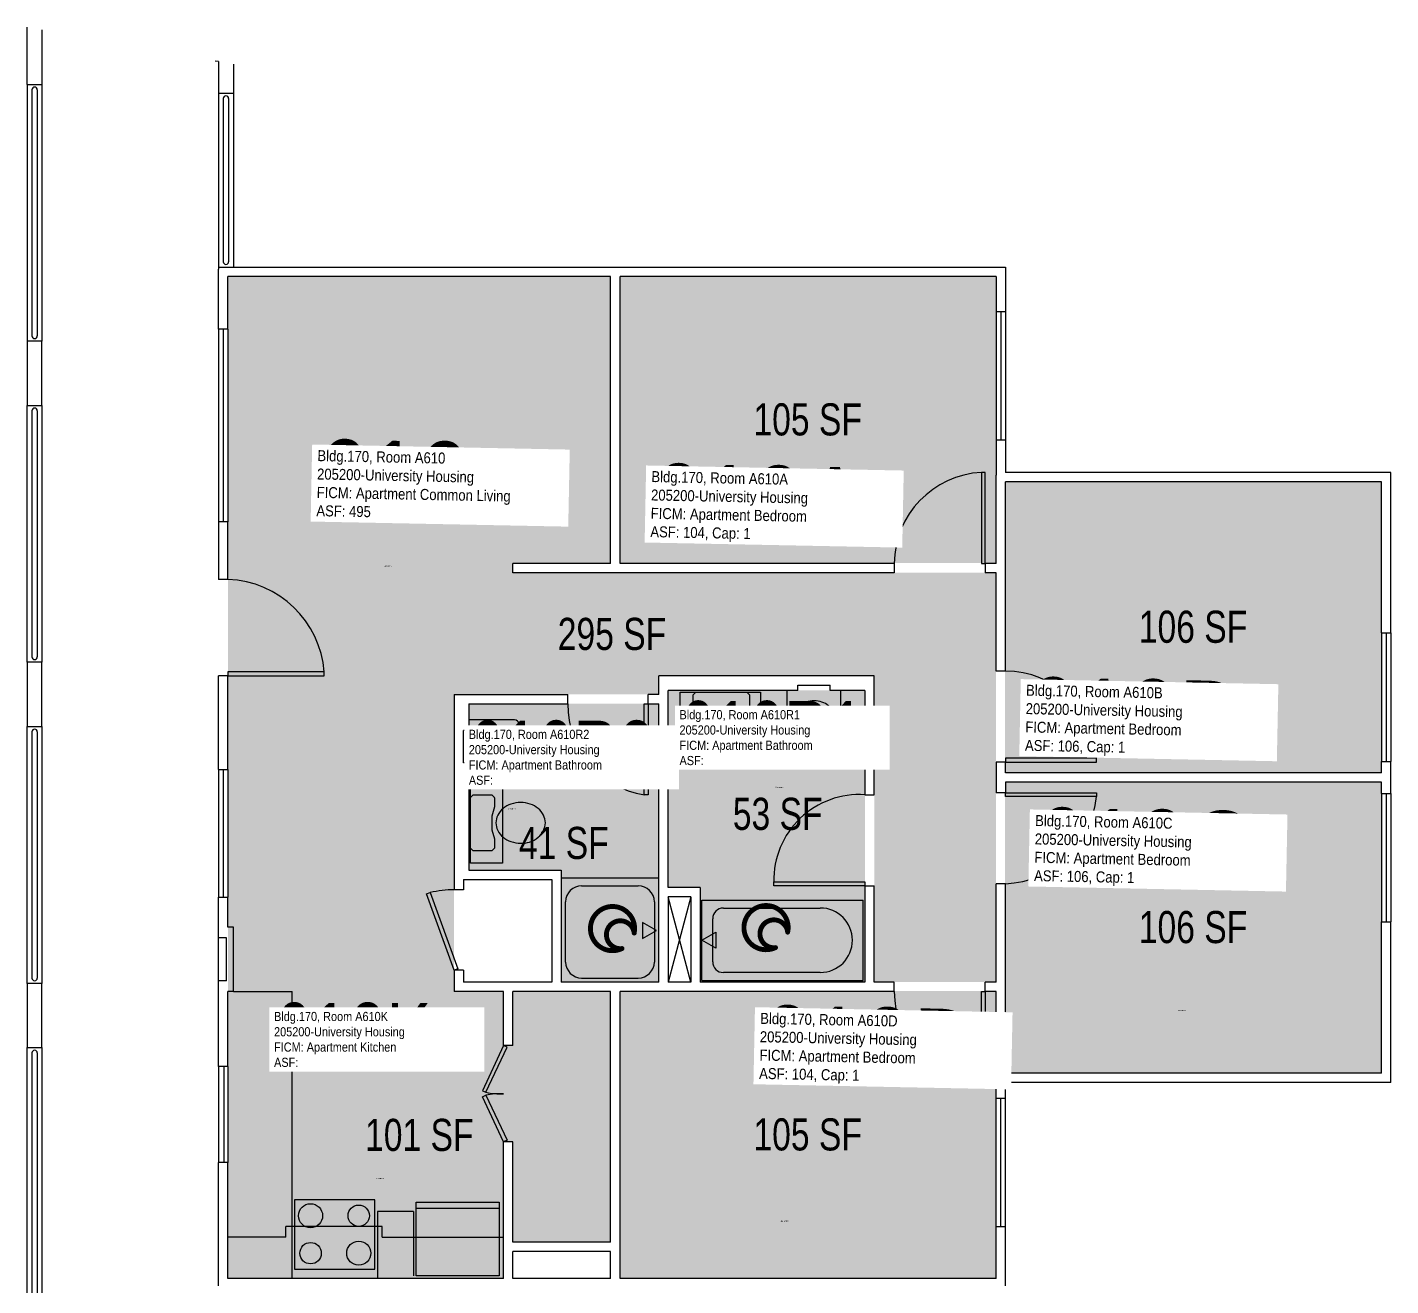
# Model space of a CAD drawing. Header units: inches. Extents: x -88 to 2437, y -52 to 1673.
# Drawn here: x 1904 to 2413, y 1203 to 1673 of the extents above; entities that cross this region are included whole.
import ezdxf
from ezdxf.enums import TextEntityAlignment as Align

# ---------------------------------------------------------------- set-up
doc = ezdxf.new("R2010")
doc.units = ezdxf.units.IN
doc.header["$LTSCALE"] = 10
doc.header["$MEASUREMENT"] = 0
doc.layers.get('0').update_dxf_attribs({"linetype": 'CONTINUOUS'})
for name, color, linetype in [('A-DOOR', 2, 'CONTINUOUS'), ('A-FLOR', 3, 'CONTINUOUS'), ('A-GLAZ', 1, 'CONTINUOUS'), ('A-IDEN-ICON', 4, 'CONTINUOUS'), ('A-IDEN-RNUM', 7, 'CONTINUOUS'), ('A-IDEN-SNUM', 4, 'CONTINUOUS'), ('A-IDEN-VNUM', 4, 'CONTINUOUS'), ('A-WALL', 5, 'CONTINUOUS'), ('AREA-TEXT', 3, 'CONTINUOUS'), ('Rooms-Category-Color', 7, 'CONTINUOUS'), ('Rooms-College-Color', 7, 'CONTINUOUS'), ('Rooms-Department-Color', 7, 'CONTINUOUS'), ('Rooms-Division-Color', 7, 'CONTINUOUS'), ('Rooms-Information', 7, 'CONTINUOUS')]:
    doc.layers.add(name, color=color, linetype=linetype)
doc.styles.add('CP_AREA', font='arial.ttf', dxfattribs={"height": 15})
doc.styles.add('CP_ROOMSNUMBER', font='arial.ttf', dxfattribs={"height": 1})
doc.styles.add('CP_ROOMVNUMBER', font='arial.ttf', dxfattribs={"width": 0.85, "height": 0.075})

# ---------------------------------------------------------------- blocks, each defined once
blk = doc.blocks.new('CPBATH')
at = {"color": 0, "linetype": 'ByBlock', "const_width": 0.0127}
for points in [[(0.0571, 0.0168, 0.861492), (-0.0551, 0, 1)], [(0.0571, 0.0168, 0.729002), (-0.0084, -0.0042, 1)], [(-0.0551, 0, 0.726902), (0.0487, -0.0337, 1)], [(-0.0084, -0.0042, 0.609468), (0.0487, -0.0337, 1)]]:
    blk.add_lwpolyline(points, format="xyb", dxfattribs=at)
at = {"color": 0, "linetype": 'ByBlock', "const_width": 0.00637}
for points in [[(0.0544, 0.0152, 1), (0.0599, 0.0184, 1)], [(0.0459, -0.0353, 1), (0.0515, -0.0321, 1)]]:
    blk.add_lwpolyline(points, format="xyb", close=True, dxfattribs=at)

msp = doc.modelspace()

# ---------------------------------------------------------------- hatches: boundary and pattern name
at = {"layer": 'Rooms-Category-Color', "true_color": 0x728ef3}
for points in [[(2265.81, 1316.34), (2265.81, 1469.34), (2085.31, 1469.34), (2085.31, 1472.84), (2121.81, 1472.84), (2121.81, 1580.09), (1978.81, 1580.09), (1978.81, 1312.84), (2063.31, 1312.84), (2063.31, 1423.84), (2139.81, 1423.84), (2139.81, 1430.84), (2220.31, 1430.84), (2220.31, 1316.34)], [(2125.18, 1580.27), (2125.18, 1473.02), (2265.68, 1473.02), (2265.68, 1580.27)], [(2269.18, 1503.52), (2269.18, 1394.77), (2409.68, 1394.77), (2409.68, 1503.52)], [(2216.81, 1316.34), (2216.81, 1425.34), (2143.31, 1425.34), (2143.31, 1351.72), (2155.31, 1351.72), (2155.31, 1316.34)], [(2139.81, 1420.34), (2139.81, 1316.34), (2103.31, 1316.34), (2103.31, 1358.22), (2068.81, 1358.22), (2068.81, 1420.34)], [(2269.18, 1391.27), (2269.18, 1282.52), (2409.68, 1282.52), (2409.68, 1391.27)], [(2081.81, 1312.84), (1978.81, 1312.84), (1978.81, 1205.59), (2081.81, 1205.59), (2081.81, 1256.59), (2085.31, 1256.59), (2085.31, 1219.09), (2121.81, 1219.09), (2121.81, 1312.84), (2085.31, 1312.84), (2085.31, 1292.59), (2081.81, 1292.59)], [(2125.18, 1313.02), (2125.18, 1205.77), (2265.68, 1205.77), (2265.68, 1313.02)]]:
    msp.add_hatch(color=171, dxfattribs=at).paths.add_polyline_path(points)
at = {"layer": 'Rooms-College-Color', "true_color": 0xadadad}
for points in [[(2265.81, 1316.34), (2265.81, 1469.34), (2085.31, 1469.34), (2085.31, 1472.84), (2121.81, 1472.84), (2121.81, 1580.09), (1978.81, 1580.09), (1978.81, 1312.84), (2063.31, 1312.84), (2063.31, 1423.84), (2139.81, 1423.84), (2139.81, 1430.84), (2220.31, 1430.84), (2220.31, 1316.34)], [(2125.18, 1580.27), (2125.18, 1473.02), (2265.68, 1473.02), (2265.68, 1580.27)], [(2269.18, 1503.52), (2269.18, 1394.77), (2409.68, 1394.77), (2409.68, 1503.52)], [(2216.81, 1316.34), (2216.81, 1425.34), (2143.31, 1425.34), (2143.31, 1351.72), (2155.31, 1351.72), (2155.31, 1316.34)], [(2139.81, 1420.34), (2139.81, 1316.34), (2103.31, 1316.34), (2103.31, 1358.22), (2068.81, 1358.22), (2068.81, 1420.34)], [(2269.18, 1391.27), (2269.18, 1282.52), (2409.68, 1282.52), (2409.68, 1391.27)], [(2081.81, 1312.84), (1978.81, 1312.84), (1978.81, 1205.59), (2081.81, 1205.59), (2081.81, 1256.59), (2085.31, 1256.59), (2085.31, 1219.09), (2121.81, 1219.09), (2121.81, 1312.84), (2085.31, 1312.84), (2085.31, 1292.59), (2081.81, 1292.59)], [(2125.18, 1313.02), (2125.18, 1205.77), (2265.68, 1205.77), (2265.68, 1313.02)]]:
    msp.add_hatch(color=253, dxfattribs=at).paths.add_polyline_path(points)
at = {"layer": 'Rooms-Department-Color', "true_color": 0x604aed}
for points in [[(2265.81, 1316.34), (2265.81, 1469.34), (2085.31, 1469.34), (2085.31, 1472.84), (2121.81, 1472.84), (2121.81, 1580.09), (1978.81, 1580.09), (1978.81, 1312.84), (2063.31, 1312.84), (2063.31, 1423.84), (2139.81, 1423.84), (2139.81, 1430.84), (2220.31, 1430.84), (2220.31, 1316.34)], [(2125.18, 1580.27), (2125.18, 1473.02), (2265.68, 1473.02), (2265.68, 1580.27)], [(2269.18, 1503.52), (2269.18, 1394.77), (2409.68, 1394.77), (2409.68, 1503.52)], [(2216.81, 1316.34), (2216.81, 1425.34), (2143.31, 1425.34), (2143.31, 1351.72), (2155.31, 1351.72), (2155.31, 1316.34)], [(2139.81, 1420.34), (2139.81, 1316.34), (2103.31, 1316.34), (2103.31, 1358.22), (2068.81, 1358.22), (2068.81, 1420.34)], [(2269.18, 1391.27), (2269.18, 1282.52), (2409.68, 1282.52), (2409.68, 1391.27)], [(2081.81, 1312.84), (1978.81, 1312.84), (1978.81, 1205.59), (2081.81, 1205.59), (2081.81, 1256.59), (2085.31, 1256.59), (2085.31, 1219.09), (2121.81, 1219.09), (2121.81, 1312.84), (2085.31, 1312.84), (2085.31, 1292.59), (2081.81, 1292.59)], [(2125.18, 1313.02), (2125.18, 1205.77), (2265.68, 1205.77), (2265.68, 1313.02)]]:
    msp.add_hatch(color=173, dxfattribs=at).paths.add_polyline_path(points)
at = {"layer": 'Rooms-Division-Color', "true_color": 0x604aed}
for points in [[(2265.81, 1316.34), (2265.81, 1469.34), (2085.31, 1469.34), (2085.31, 1472.84), (2121.81, 1472.84), (2121.81, 1580.09), (1978.81, 1580.09), (1978.81, 1312.84), (2063.31, 1312.84), (2063.31, 1423.84), (2139.81, 1423.84), (2139.81, 1430.84), (2220.31, 1430.84), (2220.31, 1316.34)], [(2125.18, 1580.27), (2125.18, 1473.02), (2265.68, 1473.02), (2265.68, 1580.27)], [(2269.18, 1503.52), (2269.18, 1394.77), (2409.68, 1394.77), (2409.68, 1503.52)], [(2216.81, 1316.34), (2216.81, 1425.34), (2143.31, 1425.34), (2143.31, 1351.72), (2155.31, 1351.72), (2155.31, 1316.34)], [(2139.81, 1420.34), (2139.81, 1316.34), (2103.31, 1316.34), (2103.31, 1358.22), (2068.81, 1358.22), (2068.81, 1420.34)], [(2269.18, 1391.27), (2269.18, 1282.52), (2409.68, 1282.52), (2409.68, 1391.27)], [(2081.81, 1312.84), (1978.81, 1312.84), (1978.81, 1205.59), (2081.81, 1205.59), (2081.81, 1256.59), (2085.31, 1256.59), (2085.31, 1219.09), (2121.81, 1219.09), (2121.81, 1312.84), (2085.31, 1312.84), (2085.31, 1292.59), (2081.81, 1292.59)], [(2125.18, 1313.02), (2125.18, 1205.77), (2265.68, 1205.77), (2265.68, 1313.02)]]:
    msp.add_hatch(color=173, dxfattribs=at).paths.add_polyline_path(points)

# ---------------------------------------------------------------- linework, layer by layer
for p, q in [((2147.81, 1412.72), (2147.81, 1424.72)), ((2147.81, 1424.72), (2177.81, 1424.72)), ((2152.68, 1423.72), (2153.68, 1424.72)), ((2152.68, 1416.89), (2152.68, 1423.72)), ((2153.68, 1424.72), (2172.68, 1424.72)), ((2172.68, 1424.72), (2173.68, 1423.72)), ((2173.68, 1423.72), (2173.68, 1416.72)), ((2177.81, 1424.72), (2177.81, 1412.72)), ((2187.81, 1408.22), (2187.81, 1425.34)), ((2207.81, 1408.22), (2207.81, 1425.34)), ((2153.68, 1415.72), (2152.8, 1416.59)), ((2160.63, 1416.7), (2157.18, 1415.72)), ((2165.62, 1416.72), (2160.74, 1416.72)), ((2169.18, 1415.72), (2165.74, 1416.7)), ((2173.68, 1416.72), (2172.8, 1415.84)), ((2085.93, 1414.34), (2068.81, 1414.34)), ((2087.43, 1412.84), (2087.43, 1395.84)), ((2177.81, 1412.72), (2147.81, 1412.72)), ((2157.18, 1415.72), (2153.68, 1415.72)), ((2172.51, 1415.72), (2169.18, 1415.72)), ((2206.31, 1406.72), (2189.31, 1406.72)), ((2085.93, 1394.34), (2068.81, 1394.34)), ((2069.41, 1360.84), (2069.41, 1390.84)), ((2069.41, 1390.84), (2081.41, 1390.84)), ((2069.41, 1385.34), (2070.41, 1386.34)), ((2070.41, 1386.34), (2077.41, 1386.34)), ((2077.41, 1386.34), (2078.28, 1385.46)), ((2081.41, 1390.84), (2081.41, 1360.84)), ((2069.41, 1366.34), (2069.41, 1385.34)), ((2078.41, 1381.84), (2077.41, 1378.34)), ((2078.41, 1385.17), (2078.41, 1381.84)), ((2077.41, 1378.34), (2077.41, 1373.4)), ((2077.42, 1373.28), (2078.41, 1369.84)), ((2070.41, 1365.34), (2069.41, 1366.34)), ((2078.41, 1366.34), (2077.41, 1365.34)), ((2078.41, 1369.84), (2078.41, 1366.34)), ((2081.41, 1360.84), (2069.41, 1360.84)), ((2077.41, 1365.34), (2070.41, 1365.34)), ((2139.81, 1355.22), (2103.31, 1355.22)), ((2110.97, 1352.34), (2132.14, 1352.34)), ((2104.97, 1323.84), (2104.97, 1346.34)), ((2138.14, 1346.34), (2138.14, 1323.84)), ((2155.93, 1346.97), (2216.18, 1346.97)), ((2155.93, 1316.97), (2155.93, 1346.97)), ((2216.18, 1316.97), (2216.18, 1346.97)), ((2159.95, 1323.93), (2159.95, 1340)), ((2163.96, 1344.02), (2200.11, 1344.02)), ((2133.71, 1338.59), (2133.71, 1332.59)), ((2138.91, 1335.59), (2133.71, 1338.59)), ((2133.71, 1332.59), (2138.91, 1335.59)), ((2155.93, 1331.97), (2161.13, 1334.97)), ((2161.13, 1334.97), (2161.13, 1328.97)), ((2161.13, 1328.97), (2155.93, 1331.97)), ((2200.11, 1319.92), (2163.96, 1319.92)), ((2110.97, 1317.84), (2132.14, 1317.84)), ((2155.93, 1316.97), (2216.18, 1316.97)), ((1980.81, 1312.84), (2002.81, 1312.84)), ((2002.81, 1205.59), (2002.81, 1312.84)), ((2003.67, 1235.01), (2003.67, 1209.01)), ((2033.67, 1235.01), (2003.67, 1235.01)), ((2033.67, 1209.01), (2033.67, 1235.01)), ((2049.18, 1234.09), (2080.18, 1234.09)), ((2049.18, 1206.59), (2049.18, 1234.09)), ((2080.18, 1234.09), (2080.18, 1206.59)), ((2034.67, 1230.59), (2034.67, 1205.59)), ((2048.18, 1230.59), (2034.67, 1230.59)), ((2048.18, 1230.59), (2048.18, 1206.59)), ((2049.18, 1231.84), (2080.18, 1231.84)), ((2036.44, 1225.01), (2000.44, 1225.01)), ((2000.44, 1221.01), (2000.44, 1225.01)), ((2036.44, 1221.01), (2036.44, 1225.01)), ((2000.44, 1221.01), (1978.81, 1221.01)), ((2036.44, 1221.01), (2081.81, 1221.01)), ((2003.67, 1209.01), (2033.67, 1209.01)), ((2080.18, 1206.59), (2049.18, 1206.59))]:
    msp.add_line(p, q)
for centre, radius in [((2009.67, 1229.01), 4.5), ((2027.67, 1229.01), 4), ((2009.67, 1215.01), 4), ((2027.67, 1215.01), 4.5)]:
    msp.add_circle(centre, radius)
for centre, radius, start, end in [((2197.81, 1412.51), 9, 90, 109.2294), ((2197.81, 1412.51), 9, 70.7706, 90), ((2153.1, 1416.89), 0.418, 180, 225), ((2160.74, 1416.3), 0.418, 90, 105.9454), ((2165.62, 1416.3), 0.418, 74.0546, 90), ((2195.63, 1415.12), 5.42, 153.8084, 180), ((2196.68, 1414.6), 6.59, 130.1009, 153.8084), ((2197.36, 1413.79), 7.65, 109.2294, 130.1009), ((2198.25, 1413.79), 7.65, 49.8991, 70.7706), ((2198.93, 1414.6), 6.59, 26.1916, 49.8991), ((2199.99, 1415.12), 5.42, 0, 26.1916), ((2079.55, 1405.47), 6.59, 116.1916, 139.8991), ((2079.03, 1406.52), 5.42, 90, 116.1916), ((2079.03, 1406.52), 5.42, 63.8084, 90), ((2078.51, 1405.47), 6.59, 40.1009, 63.8084), ((2085.93, 1412.84), 1.5, 0, 90), ((2165.01, 1406.55), 9.33, 140.5275, 161.1646), ((2163.89, 1407.47), 7.89, 116.7012, 140.5275), ((2163.18, 1408.88), 6.3, 90, 116.7012), ((2163.18, 1408.88), 6.3, 63.2988, 90), ((2162.47, 1407.47), 7.89, 39.4725, 63.2988), ((2161.36, 1406.55), 9.33, 18.8354, 39.4725), ((2172.51, 1416.13), 0.418, 270, 315), ((2195.63, 1415.12), 5.42, 180, 206.1916), ((2196.68, 1415.63), 6.59, 206.1916, 229.8991), ((2198.93, 1415.63), 6.59, 310.1009, 333.8084), ((2199.99, 1415.12), 5.42, 333.8084, 0), ((2081.63, 1404.34), 9, 160.7706, 180), ((2080.36, 1404.79), 7.65, 139.8991, 160.7706), ((2077.7, 1404.79), 7.65, 19.2294, 40.1009), ((2076.43, 1404.34), 9, 0, 19.2294), ((2166.76, 1405.95), 11.18, 161.1646, 180), ((2159.6, 1405.95), 11.18, 0, 18.8354), ((2189.31, 1408.22), 1.5, 180, 270), ((2197.36, 1416.45), 7.65, 229.8991, 250.7706), ((2197.81, 1417.72), 9, 250.7706, 270), ((2197.81, 1417.72), 9, 270, 289.2294), ((2198.25, 1416.45), 7.65, 289.2294, 310.1009), ((2206.31, 1408.22), 1.5, 270, 0), ((2081.63, 1404.34), 9, 180, 199.2294), ((2080.36, 1403.9), 7.65, 199.2294, 220.1009), ((2077.7, 1403.9), 7.65, 319.8991, 340.7706), ((2076.43, 1404.34), 9, 340.7706, 0), ((2164.11, 1405.39), 8.55, 176.2246, 198.8354), ((2165.71, 1405.93), 10.24, 198.8354, 219.4725), ((2161.36, 1405.35), 9.33, 320.5275, 341.1646), ((2159.6, 1405.95), 11.18, 341.1646, 0), ((2079.55, 1403.21), 6.59, 220.1009, 243.8084), ((2079.03, 1402.16), 5.42, 243.8084, 270), ((2079.03, 1402.16), 5.42, 270, 296.1916), ((2078.51, 1403.21), 6.59, 296.1916, 319.8991), ((2163.89, 1404.44), 7.89, 219.4725, 243.2988), ((2163.18, 1403.02), 6.3, 243.2988, 270), ((2163.18, 1403.02), 6.3, 270, 296.7012), ((2162.47, 1404.44), 7.89, 296.7012, 320.5275), ((2085.93, 1395.84), 1.5, 270, 0), ((2077.99, 1385.17), 0.418, 0, 45), ((2086.66, 1375.13), 7.89, 129.4725, 153.2988), ((2087.57, 1374.02), 9.33, 108.8354, 129.4725), ((2088.17, 1372.26), 11.18, 90, 108.8354), ((2088.17, 1372.26), 11.18, 71.1646, 90), ((2088.77, 1374.02), 9.33, 50.5275, 71.1646), ((2089.69, 1375.13), 7.89, 26.7012, 50.5275), ((2085.24, 1375.84), 6.3, 153.2988, 180), ((2085.24, 1375.84), 6.3, 180, 206.7012), ((2091.1, 1375.84), 6.3, 0, 26.7012), ((2091.1, 1375.84), 6.3, 333.2988, 0), ((2077.82, 1373.4), 0.418, 180, 195.9454), ((2086.66, 1376.55), 7.89, 206.7012, 230.5275), ((2089.69, 1376.55), 7.89, 309.4725, 333.2988), ((2087.57, 1377.67), 9.33, 230.5275, 251.1646), ((2088.17, 1379.42), 11.18, 251.1646, 270), ((2088.74, 1376.77), 8.55, 266.2246, 288.8354), ((2088.19, 1378.37), 10.24, 288.8354, 309.4725), ((2110.97, 1346.34), 6, 90, 180), ((2132.14, 1346.34), 6, 0, 90), ((2163.96, 1340), 4.02, 90, 180), ((2200.11, 1331.97), 12.05, 270, 90), ((2110.97, 1323.84), 6, 180, 270), ((2132.14, 1323.84), 6, 270, 0), ((2163.96, 1323.93), 4.02, 180, 270)]:
    msp.add_arc(centre, radius, start, end)
at = {"layer": 'A-DOOR'}
for p, q in [((2261.81, 1506.84), (2260.39, 1506.84)), ((2260.39, 1506.84), (2260.39, 1472.84)), ((2261.81, 1472.84), (2261.81, 1506.84)), ((2260.39, 1472.84), (2261.81, 1472.84)), ((1978.81, 1432.26), (1978.81, 1430.84)), ((2014.81, 1432.26), (1978.81, 1432.26)), ((2014.81, 1430.84), (2014.81, 1432.26)), ((1978.81, 1430.84), (2014.81, 1430.84)), ((2134.39, 1420.34), (2135.81, 1420.34)), ((2134.39, 1386.34), (2134.39, 1420.34)), ((2135.81, 1420.34), (2135.81, 1386.34)), ((2269.31, 1400.01), (2269.31, 1398.59)), ((2303.31, 1400.01), (2269.31, 1400.01)), ((2269.31, 1398.59), (2303.31, 1398.59)), ((2303.31, 1398.59), (2303.31, 1400.01)), ((2135.81, 1386.34), (2134.39, 1386.34)), ((2269.31, 1385.67), (2269.31, 1387.09)), ((2269.31, 1387.09), (2303.31, 1387.09)), ((2303.31, 1387.09), (2303.31, 1385.67)), ((2303.31, 1385.67), (2269.31, 1385.67)), ((2182.81, 1352.34), (2182.81, 1353.76)), ((2182.81, 1353.76), (2216.81, 1353.76)), ((2216.81, 1352.34), (2182.81, 1352.34)), ((2216.81, 1353.76), (2216.81, 1352.34)), ((2053.01, 1349.32), (2054.34, 1349.8)), ((2063.31, 1320.84), (2053.01, 1349.32)), ((2054.34, 1349.8), (2064.64, 1321.32)), ((2064.64, 1321.32), (2063.31, 1320.84)), ((2260.39, 1312.84), (2261.81, 1312.84)), ((2260.39, 1278.84), (2260.39, 1312.84)), ((2261.81, 1312.84), (2261.81, 1278.84)), ((2081.81, 1292.59), (2073.93, 1275.74)), ((2075.21, 1275.15), (2083.09, 1291.99)), ((2083.09, 1291.99), (2081.81, 1292.59)), ((2073.93, 1275.74), (2075.21, 1275.15)), ((2073.93, 1273.44), (2075.21, 1274.04)), ((2075.21, 1274.04), (2083.09, 1257.19)), ((2261.81, 1278.84), (2260.39, 1278.84)), ((2081.81, 1256.59), (2073.93, 1273.44)), ((2083.09, 1257.19), (2081.81, 1256.59))]:
    msp.add_line(p, q, dxfattribs=at)
for centre, radius, start, end in [((2262.19, 1472.51), 34.38, 92.9962, 179.4415), ((1977.33, 1429.27), 37.6, 4.5519, 87.7477), ((2269.36, 1398.61), 33.98, 2.3551, 90.0827), ((2139.66, 1419.78), 33.85, 179.0553, 261.0513), ((2214.68, 1354.53), 31.88, 86.1792, 181.3831), ((2267.99, 1388.5), 35.43, 272.1346, 355.4277), ((2064.23, 1304.31), 46.56, 91.1366, 102.2697), ((2261.57, 1312.59), 33.77, 179.5672, 267.995), ((2080.64, 1300.27), 25.7, 257.7951, 272.6003), ((2080.64, 1248.92), 25.7, 87.3997, 102.2049)]:
    msp.add_arc(centre, radius, start, end, dxfattribs=at)
at = {"layer": 'A-FLOR'}
for p, q in [((1905.56, 1649.86), (1905.56, 1557.86)), ((1907.56, 1649.86), (1907.56, 1557.86)), ((1977.06, 1646.59), (1977.06, 1585.59)), ((1979.06, 1646.6), (1979.06, 1585.59)), ((1905.56, 1529.86), (1905.56, 1437.86)), ((1907.56, 1529.86), (1907.56, 1437.86)), ((1905.56, 1409.86), (1905.56, 1317.86)), ((1907.56, 1409.86), (1907.56, 1317.86)), ((2151.81, 1316.33), (2143.31, 1348.22)), ((2151.81, 1348.22), (2143.31, 1316.34)), ((1905.56, 1289.86), (1905.56, 1197.86)), ((1907.56, 1289.86), (1907.56, 1197.86))]:
    msp.add_line(p, q, dxfattribs=at)
for centre, start, end in [((1906.56, 1649.86), 0, 180), ((1978.06, 1646.59), 0.0011, 180), ((1978.06, 1585.59), 180, 0), ((1906.56, 1557.86), 180, 0), ((1906.56, 1529.86), 0, 180), ((1906.56, 1437.86), 180, 0), ((1906.56, 1409.86), 0, 180), ((1906.56, 1317.86), 180, 0), ((1906.56, 1289.86), 0, 180)]:
    msp.add_arc(centre, 1, start, end, dxfattribs=at)
at = {"layer": 'A-GLAZ'}
for p, q in [((2265.81, 1566.84), (2265.81, 1518.84)), ((2267.56, 1566.84), (2267.56, 1518.84)), ((2269.31, 1566.84), (2269.31, 1518.84)), ((1975.31, 1560.34), (1975.31, 1488.34)), ((1977.06, 1560.34), (1977.06, 1488.34)), ((1978.81, 1560.34), (1978.81, 1488.34)), ((2409.81, 1446.84), (2409.81, 1398.84)), ((2411.56, 1446.84), (2411.56, 1398.84)), ((2413.31, 1446.84), (2413.31, 1398.84)), ((1975.31, 1395.84), (1975.31, 1348.09)), ((1977.06, 1395.84), (1977.06, 1348.09)), ((1978.81, 1395.84), (1978.81, 1348.09)), ((2409.81, 1386.84), (2409.81, 1338.84)), ((2411.56, 1386.84), (2411.56, 1338.84)), ((2413.31, 1386.84), (2413.31, 1338.84)), ((1975.31, 1284.84), (1975.31, 1248.84)), ((1977.25, 1284.84), (1977.25, 1248.84)), ((1978.81, 1284.84), (1978.81, 1248.84)), ((2265.81, 1224.84), (2265.81, 1272.84)), ((2267.56, 1224.84), (2267.56, 1272.84)), ((2269.31, 1224.84), (2269.31, 1272.84))]:
    msp.add_line(p, q, dxfattribs=at)
at = {"layer": 'A-WALL'}
for p, q in [((1903.81, 1651.86), (1903.81, 1673.21)), ((1909.31, 1672.26), (1909.31, 1651.86)), ((1975.31, 1660.37), (1974.06, 1660.59)), ((1975.31, 1660.37), (1975.31, 1648.59)), ((1980.81, 1659.4), (1980.81, 1648.59)), ((1903.81, 1651.86), (1903.81, 1555.86)), ((1903.81, 1651.86), (1909.31, 1651.86)), ((1909.31, 1651.86), (1909.31, 1555.86)), ((1975.31, 1648.59), (1975.31, 1583.59)), ((1975.31, 1648.59), (1980.81, 1648.59)), ((1980.81, 1648.59), (1980.81, 1583.59)), ((1975.31, 1583.59), (2269.31, 1583.59)), ((1975.31, 1583.59), (1975.31, 1582.84)), ((1975.31, 1560.34), (1975.31, 1582.84)), ((1978.81, 1560.34), (1978.81, 1580.09)), ((2121.81, 1580.09), (1978.81, 1580.09)), ((2121.81, 1472.84), (2121.81, 1580.09)), ((2125.31, 1472.84), (2125.31, 1580.09)), ((2265.81, 1580.09), (2125.31, 1580.09)), ((2265.81, 1580.09), (2265.81, 1566.84)), ((2269.31, 1583.59), (2269.31, 1582.84)), ((2269.31, 1582.84), (2269.31, 1566.84)), ((2269.31, 1566.84), (2265.81, 1566.84)), ((1978.81, 1560.34), (1975.31, 1560.34)), ((1909.31, 1555.86), (1903.81, 1555.86)), ((1903.81, 1555.86), (1903.81, 1531.86)), ((1909.31, 1531.86), (1909.31, 1555.86)), ((1903.81, 1435.86), (1903.81, 1531.86)), ((1903.81, 1531.86), (1909.31, 1531.86)), ((1909.31, 1531.86), (1909.31, 1435.86)), ((2269.31, 1518.84), (2265.81, 1518.84)), ((2265.81, 1518.84), (2265.81, 1505.84)), ((2269.31, 1518.84), (2269.31, 1506.84)), ((2265.81, 1472.84), (2265.81, 1505.84)), ((2413.31, 1506.84), (2269.31, 1506.84)), ((2269.31, 1432.59), (2269.31, 1503.34)), ((2409.81, 1503.34), (2269.31, 1503.34)), ((2409.81, 1446.84), (2409.81, 1503.34)), ((2413.31, 1446.84), (2413.31, 1506.84)), ((1978.81, 1488.34), (1975.31, 1488.34)), ((1975.31, 1488.34), (1975.31, 1466.84)), ((1978.81, 1466.84), (1978.81, 1488.34)), ((2085.31, 1469.34), (2085.31, 1472.84)), ((2121.81, 1472.84), (2085.31, 1472.84)), ((2227.81, 1472.84), (2125.31, 1472.84)), ((2227.81, 1472.84), (2227.81, 1469.34)), ((2261.81, 1472.84), (2261.81, 1469.34)), ((2265.81, 1472.84), (2261.81, 1472.84)), ((2227.81, 1469.34), (2085.31, 1469.34)), ((2265.81, 1469.34), (2261.81, 1469.34)), ((2265.81, 1432.59), (2265.81, 1469.34)), ((1978.81, 1466.84), (1975.31, 1466.84)), ((2409.81, 1446.84), (2413.31, 1446.84)), ((1909.31, 1435.86), (1903.81, 1435.86)), ((1903.81, 1435.86), (1903.81, 1411.86)), ((1909.31, 1411.86), (1909.31, 1435.86)), ((2269.31, 1432.59), (2265.81, 1432.59)), ((1975.31, 1395.84), (1975.31, 1430.84)), ((1978.81, 1430.84), (1975.31, 1430.84)), ((1978.81, 1395.84), (1978.81, 1430.84)), ((2220.31, 1430.84), (2139.81, 1430.84)), ((2139.81, 1423.84), (2139.81, 1430.84)), ((2191.81, 1427.34), (2203.81, 1427.34)), ((2191.81, 1425.34), (2191.81, 1427.34)), ((2203.81, 1425.34), (2203.81, 1427.34)), ((2220.31, 1386.34), (2220.31, 1430.84)), ((2063.31, 1423.84), (2063.31, 1350.84)), ((2063.31, 1423.84), (2105.81, 1423.84)), ((2105.81, 1420.34), (2105.81, 1423.84)), ((2139.81, 1423.84), (2135.81, 1423.84)), ((2135.81, 1420.34), (2135.81, 1423.84)), ((2191.81, 1425.34), (2143.31, 1425.34)), ((2143.31, 1351.72), (2143.31, 1425.34)), ((2216.81, 1425.34), (2203.81, 1425.34)), ((2216.81, 1425.34), (2216.81, 1386.34)), ((2068.81, 1420.34), (2105.81, 1420.34)), ((2068.81, 1420.34), (2068.81, 1410.34)), ((2135.81, 1420.34), (2139.81, 1420.34)), ((2139.81, 1316.34), (2139.81, 1420.34)), ((1903.81, 1315.86), (1903.81, 1411.86)), ((1903.81, 1411.86), (1909.31, 1411.86)), ((1909.31, 1411.86), (1909.31, 1315.86)), ((2068.81, 1410.34), (2066.81, 1410.34)), ((2066.81, 1398.34), (2066.81, 1410.34)), ((2068.81, 1398.34), (2066.81, 1398.34)), ((2068.81, 1398.34), (2068.81, 1358.22)), ((2265.81, 1398.59), (2265.81, 1387.09)), ((2269.31, 1398.59), (2265.81, 1398.59)), ((2269.31, 1394.59), (2269.31, 1398.59)), ((2409.81, 1398.84), (2413.31, 1398.84)), ((2409.81, 1394.59), (2409.81, 1398.84)), ((2413.31, 1386.84), (2413.31, 1398.84)), ((1975.31, 1395.84), (1978.81, 1395.84)), ((2409.81, 1394.59), (2269.31, 1394.59)), ((2409.81, 1391.09), (2269.31, 1391.09)), ((2269.31, 1391.09), (2269.31, 1387.09)), ((2409.81, 1386.84), (2409.81, 1391.09)), ((2216.81, 1386.34), (2220.31, 1386.34)), ((2269.31, 1387.09), (2265.81, 1387.09)), ((2409.81, 1386.84), (2413.31, 1386.84)), ((2068.81, 1358.22), (2103.31, 1358.22)), ((2103.31, 1358.22), (2103.31, 1316.34)), ((2066.81, 1350.84), (2063.31, 1350.84)), ((2066.81, 1354.72), (2099.81, 1354.72)), ((2066.81, 1354.72), (2066.81, 1350.84)), ((2099.81, 1354.72), (2099.81, 1316.34)), ((2155.31, 1351.72), (2143.31, 1351.72)), ((2155.31, 1351.72), (2155.31, 1316.34)), ((2216.81, 1352.34), (2216.81, 1316.34)), ((2216.81, 1352.34), (2220.31, 1352.34)), ((2220.31, 1316.34), (2220.31, 1352.34)), ((2265.81, 1316.34), (2265.81, 1353.09)), ((2269.31, 1353.09), (2265.81, 1353.09)), ((2269.31, 1282.34), (2269.31, 1353.09)), ((1975.31, 1348.09), (1978.81, 1348.09)), ((1975.31, 1332.84), (1975.31, 1348.09)), ((1978.81, 1336.84), (1978.81, 1348.09)), ((2151.81, 1348.22), (2143.31, 1348.22)), ((2143.31, 1348.22), (2143.31, 1316.34)), ((2151.81, 1348.22), (2151.81, 1316.34)), ((1980.81, 1336.84), (1978.81, 1336.84)), ((1980.81, 1312.84), (1980.81, 1336.84)), ((2409.81, 1338.84), (2413.31, 1338.84)), ((2409.81, 1282.34), (2409.81, 1338.84)), ((2413.31, 1278.84), (2413.31, 1338.84)), ((1978.31, 1332.84), (1975.31, 1332.84)), ((1975.31, 1316.84), (1975.31, 1332.84)), ((1978.31, 1316.84), (1978.31, 1332.84)), ((2066.81, 1320.84), (2063.31, 1320.84)), ((2063.31, 1320.84), (2063.31, 1312.84)), ((2066.81, 1320.84), (2066.81, 1316.34)), ((1903.81, 1315.86), (1903.81, 1291.86)), ((1909.31, 1315.86), (1903.81, 1315.86)), ((1909.31, 1291.86), (1909.31, 1315.86)), ((1978.31, 1316.84), (1975.31, 1316.84)), ((1975.31, 1284.84), (1975.31, 1316.84)), ((2099.81, 1316.34), (2066.81, 1316.34)), ((2139.81, 1316.34), (2103.31, 1316.34)), ((2151.81, 1316.34), (2143.31, 1316.34)), ((2216.81, 1316.34), (2155.31, 1316.34)), ((2227.81, 1316.34), (2220.31, 1316.34)), ((2227.81, 1312.84), (2227.81, 1316.34)), ((2265.81, 1316.34), (2261.81, 1316.34)), ((2261.81, 1312.84), (2261.81, 1316.34)), ((1978.81, 1284.84), (1978.81, 1312.84)), ((1980.81, 1312.84), (1978.81, 1312.84)), ((2081.81, 1312.84), (2063.31, 1312.84)), ((2081.81, 1292.59), (2081.81, 1312.84)), ((2085.31, 1292.59), (2085.31, 1312.84)), ((2121.81, 1312.84), (2085.31, 1312.84)), ((2121.81, 1219.09), (2121.81, 1312.84)), ((2227.81, 1312.84), (2125.31, 1312.84)), ((2125.31, 1205.59), (2125.31, 1312.84)), ((2265.81, 1312.84), (2261.81, 1312.84)), ((2265.81, 1277.84), (2265.81, 1312.84)), ((1903.81, 1195.86), (1903.81, 1291.86)), ((1903.81, 1291.86), (1909.31, 1291.86)), ((1909.31, 1291.86), (1909.31, 1195.86)), ((2085.31, 1292.59), (2081.81, 1292.59)), ((1978.81, 1284.84), (1975.31, 1284.84)), ((2409.81, 1282.34), (2269.31, 1282.34)), ((2265.81, 1272.84), (2265.81, 1277.84)), ((2413.31, 1278.84), (2269.31, 1278.84)), ((2269.31, 1272.84), (2269.31, 1278.84)), ((2269.31, 1272.84), (2265.81, 1272.84)), ((2081.81, 1205.59), (2081.81, 1256.59)), ((2085.31, 1256.59), (2081.81, 1256.59)), ((2085.31, 1219.09), (2085.31, 1256.59)), ((1975.31, 1202.84), (1975.31, 1248.84)), ((1978.81, 1248.84), (1975.31, 1248.84)), ((1978.81, 1205.59), (1978.81, 1248.84)), ((2269.31, 1224.84), (2265.81, 1224.84)), ((2265.81, 1205.59), (2265.81, 1224.84)), ((2269.31, 1202.84), (2269.31, 1224.84)), ((2121.81, 1219.09), (2085.31, 1219.09)), ((2085.31, 1205.59), (2085.31, 1215.59)), ((2121.81, 1215.59), (2085.31, 1215.59)), ((2121.81, 1205.59), (2121.81, 1215.59)), ((2081.81, 1205.59), (1978.81, 1205.59)), ((2121.81, 1205.59), (2085.31, 1205.59)), ((2265.81, 1205.59), (2125.31, 1205.59))]:
    msp.add_line(p, q, dxfattribs=at)

# ---------------------------------------------------------------- block references
at = {"layer": 'A-IDEN-ICON', "xscale": 144.0000000024036, "yscale": 144.0000000024036, "zscale": 144.0000000024036, "rotation": 331.2590816509103}
for p in [(2122.22, 1336.49), (2179.59, 1336.84)]:
    msp.add_blockref('CPBATH', p, dxfattribs=at)

# ---------------------------------------------------------------- texts
at = {"layer": 'A-IDEN-RNUM', "style": 'CP_ROOMSNUMBER'}
for s, rotation, p in [('0610-A0', 358.8673, (2186.61, 1499.31)), ('0610-00', 358.9, (2037.38, 1471.59)), ('0610-B0', 358.9, (2330.74, 1414.49)), ('0610-R1', 358.9, (2183.4, 1388.96)), ('0610-R2', 358.9, (2083.58, 1380.93)), ('0610-C0', 358.8673, (2333.91, 1305.54)), ('0610-K0', 358.9, (2034.25, 1242.75)), ('0610-D0', 358.9, (2185.28, 1226.82))]:
    msp.add_text(s, height=0.36, rotation=rotation, dxfattribs=at).set_placement(p)
at = {"layer": 'A-IDEN-SNUM', "style": 'CP_ROOMSNUMBER'}
for s, rotation, p in [('1700A610A0', 358.8673, (2186.61, 1499.31)), ('1700A61000', 358.9, (2037.38, 1471.59)), ('1700A610B0', 358.9, (2330.74, 1414.49)), ('1700A610R1', 358.9, (2183.4, 1388.96)), ('1700A610R2', 358.9, (2083.58, 1380.93)), ('1700A610C0', 358.8673, (2333.91, 1305.54)), ('1700A610K0', 358.9, (2034.25, 1242.75)), ('1700A610D0', 358.9, (2185.28, 1226.82))]:
    msp.add_text(s, height=0.36, rotation=rotation, dxfattribs=at).set_placement(p)
at = {"layer": 'A-IDEN-VNUM', "style": 'CP_ROOMVNUMBER', "width": 0.85}
for s, rotation, p in [('610', 358.8673, (2011.8, 1490.42)), ('610A', 358.8713, (2136.58, 1481.4)), ('610B', 358.8673, (2276.57, 1401.55)), ('610C', 358.8673, (2279.97, 1352.84)), ('610D', 358.8673, (2177.24, 1278.92))]:
    msp.add_text(s, height=28.8, rotation=rotation, dxfattribs=at).set_placement(p)
at = {"layer": 'A-IDEN-VNUM', "style": 'CP_ROOMVNUMBER'}
for s, width, p in [('610R1', 0.7, (2147.54, 1397.37)), ('610R2', 0.7, (2068.81, 1390.02)), ('610K', 0.75, (1996.03, 1284.57, 0))]:
    msp.add_text(s, height=24, dxfattribs=dict(at, width=width)).set_placement(p)
at = {"layer": 'AREA-TEXT', "style": 'CP_AREA', "width": 0.75}
for s, p in [('105 SF', (2195.43, 1526.65)), ('295 SF', (2122.31, 1446.47)), ('106 SF', (2339.43, 1449.15)), ('53 SF', (2184.22, 1379.21)), ('41 SF', (2104.31, 1368.34)), ('106 SF', (2339.43, 1336.9)), ('101 SF', (2050.31, 1259.22)), ('105 SF', (2195.43, 1259.4))]:
    msp.add_text(s, height=12, dxfattribs=at).set_placement(p, align=Align.MIDDLE_CENTER)

# ---------------------------------------------------------------- next in the draw order: texts
at = {"layer": 'Rooms-Information', "char_height": 4.1143, "width": 92.16, "attachment_point": 7, "style": 'CP_ROOMVNUMBER', "bg_fill": 3, "box_fill_scale": 1.5, "bg_fill_color": 256, "bg_fill_true_color": 13158600, "bg_fill_transparency": 0}
for s, insert, rotation in [('Bldg.170, Room A610^M^J205200-University Housing^M^JFICM: Apartment Common Living^M^JASF: 495', (2011.8, 1490.42), 358.8673), ('Bldg.170, Room A610A^M^J205200-University Housing^M^JFICM: Apartment Bedroom^M^JASF: 104, Cap: 1', (2136.58, 1481.4), 358.8713), ('Bldg.170, Room A610B^M^J205200-University Housing^M^JFICM: Apartment Bedroom^M^JASF: 106, Cap: 1', (2276.57, 1401.55), 358.8673), ('Bldg.170, Room A610C^M^J205200-University Housing^M^JFICM: Apartment Bedroom^M^JASF: 106, Cap: 1', (2279.97, 1352.84), 358.8673), ('Bldg.170, Room A610D^M^J205200-University Housing^M^JFICM: Apartment Bedroom^M^JASF: 104, Cap: 1', (2177.24, 1278.92), 358.8673)]:
    msp.add_mtext(s, dxfattribs=dict(at, insert=insert, rotation=rotation))
at = {"layer": 'Rooms-Information', "char_height": 3.4286, "width": 76.8, "attachment_point": 7, "style": 'CP_ROOMVNUMBER', "bg_fill": 3, "box_fill_scale": 1.5, "bg_fill_color": 256, "bg_fill_true_color": 13158600, "bg_fill_transparency": 0}
for s, insert in [('Bldg.170, Room A610R1^M^J205200-University Housing^M^JFICM: Apartment Bathroom^M^JASF: ', (2147.54, 1397.37)), ('Bldg.170, Room A610K^M^J205200-University Housing^M^JFICM: Apartment Kitchen^M^JASF: ', (1996.03, 1284.57, 0))]:
    msp.add_mtext(s, dxfattribs=dict(at, insert=insert))

# ---------------------------------------------------------------- next in the draw order: texts
at = {"layer": 'Rooms-Information', "insert": (2068.81, 1390.02), "char_height": 3.4286, "width": 76.8, "attachment_point": 7, "style": 'CP_ROOMVNUMBER', "bg_fill": 3, "box_fill_scale": 1.5, "bg_fill_color": 256, "bg_fill_true_color": 13158600, "bg_fill_transparency": 0}
msp.add_mtext('Bldg.170, Room A610R2^M^J205200-University Housing^M^JFICM: Apartment Bathroom^M^JASF: ', dxfattribs=at)

doc.saveas('drawing.dxf')
